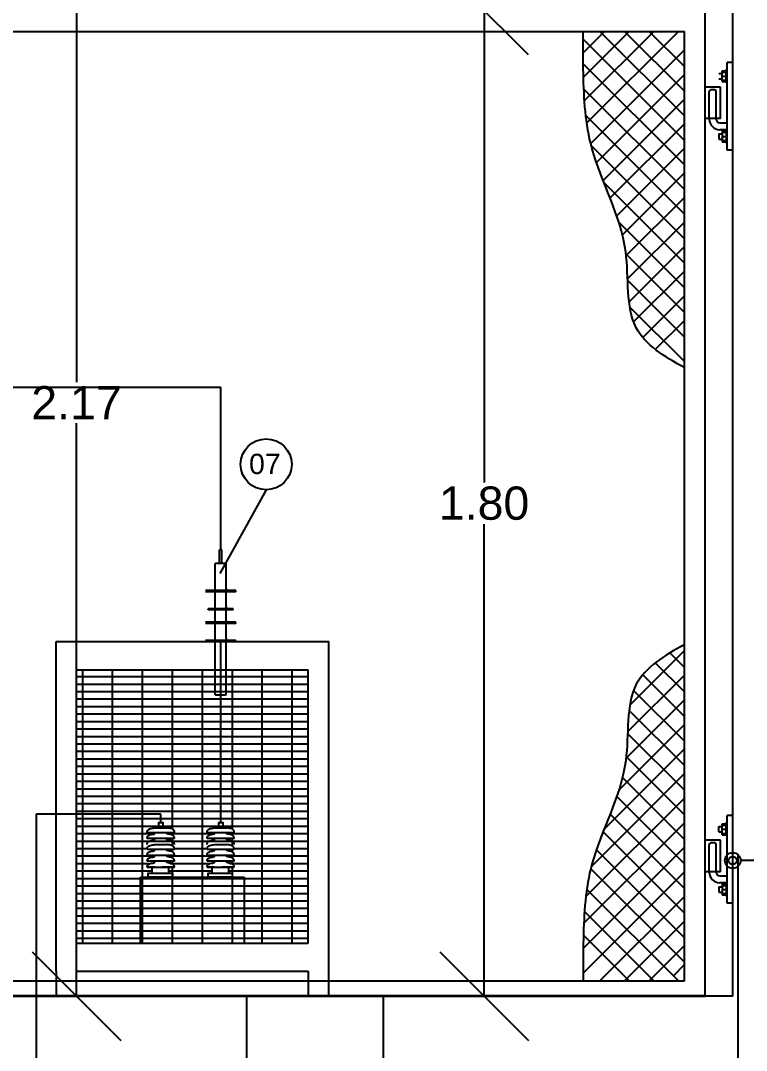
# Model space of a CAD drawing. Header units: metres. Extents: x 4188.7 to 4272.1, y 2012.8 to 2020.9.
# Drawn here: x 4218.945 to 4219.6, y 2016.065 to 2016.994 of the extents above; entities that cross this region are included whole.
import ezdxf

# ---------------------------------------------------------------- set-up
doc = ezdxf.new("R2010")
doc.units = ezdxf.units.M
for name, pattern in [('DASHDOT', [25.4, 12.7, -6.35, 0, -6.35]), ('HIDDEN', [9.525, 6.35, -3.175]), ('TRAÇO-PTO_P', [0.5, 0.25, -0.125, 0, -0.125])]:
    doc.linetypes.add(name, pattern=pattern)
for name, color, linetype in [('0E-Arquitetura', 1, 'Continuous'), ('A-FORMATOINTERNO', 22, 'Continuous'), ('A-PARED', 7, 'Continuous'), ('CONSTRUIR', 7, 'Continuous'), ('E-ALTATENSAO', 5, 'Continuous'), ('E-ATERRAMENTO', 3, 'TRAÇO-PTO_P'), ('E-CANALETA', 6, 'Continuous'), ('E-EQUIPAMENTOS', 130, 'Continuous'), ('MALHA-DE-TERRA', 7, 'Continuous'), ('Tubulaçao', 7, 'TRAÇO-PTO_P')]:
    doc.layers.add(name, color=color, linetype=linetype)
doc.styles.add('arial', font='arial.ttf')
doc.styles.get("Standard").update_dxf_attribs({"font": 'arial.ttf'})
doc.dimstyles.get("Standard").update_dxf_attribs({"dimtxt": 0.03, "dimasz": 0.08, "dimexe": 0.18, "dimexo": 0.0625, "dimgap": 0.0035, "dimtad": 0, "dimtih": 1, "dimtoh": 1, "dimdec": 4, "dimzin": 0, "dimdsep": 46, "dimtxsty": 'Standard', "dimblk": 'OBLIQUE', "dimcen": 0.05, "dimadec": 0, "dimazin": 0, "dimtfac": 1, "dimtdec": 4, "dimtofl": 0, "dimtmove": 0, "dimatfit": 3, "dimldrblk": 'OBLIQUE', "dimfxl": 1, "dimtolj": 1, "dimtzin": 0, "dimarcsym": 0})

# ---------------------------------------------------------------- blocks, each defined once
blk = doc.blocks.new('_OBLIQUE')
at = {"color": 0, "linetype": 'ByBlock'}
blk.add_line((-0.5, -0.5), (0.5, 0.5), dxfattribs=at)
blk = doc.blocks.new('*D52')
at = {"color": 0, "lineweight": -2, "transparency": 16777216}
for p, q in [((4218.99584, 2017.18472), (4218.99584, 2016.66765)), ((4219.05676, 2017.18472), (4219.17584, 2017.18472)), ((4218.99584, 2016.11346), (4218.99584, 2016.63053)), ((4219.05834, 2016.11346), (4219.17584, 2016.11346))]:
    blk.add_line(p, q, dxfattribs=at)
at = {"color": 0, "lineweight": -2, "transparency": 16777216, "xscale": 0.08, "yscale": 0.08, "zscale": 0.08}
for p, rotation in [((4218.99584, 2017.18472), 90), ((4218.99584, 2016.11346), 270)]:
    blk.add_blockref('_OBLIQUE', p, dxfattribs=dict(at, rotation=rotation))
at = {"color": 0, "transparency": 16777216, "insert": (4218.99584, 2016.64909), "char_height": 0.03, "attachment_point": 5}
blk.add_mtext('\\A1;2.17', dxfattribs=at)
blk = doc.blocks.new('*D54')
at = {"color": 0, "lineweight": -2, "transparency": 16777216}
for p, q in [((4219.50035, 2017.00306), (4219.18337, 2017.00306)), ((4219.36337, 2017.00306), (4219.36337, 2016.57708)), ((4219.36337, 2016.11346), (4219.36337, 2016.53944)), ((4219.52505, 2016.11346), (4219.18337, 2016.11346))]:
    blk.add_line(p, q, dxfattribs=at)
at = {"color": 0, "lineweight": -2, "transparency": 16777216, "xscale": 0.08, "yscale": 0.08, "zscale": 0.08}
for p, rotation in [((4219.36337, 2017.00306), 90), ((4219.36337, 2016.11346), 270)]:
    blk.add_blockref('_OBLIQUE', p, dxfattribs=dict(at, rotation=rotation))
at = {"color": 0, "transparency": 16777216, "insert": (4219.36337, 2016.55826), "char_height": 0.03, "attachment_point": 5}
blk.add_mtext('\\A1;1.80', dxfattribs=at)

msp = doc.modelspace()

# ---------------------------------------------------------------- hatches: boundary and pattern name
h = msp.add_hatch()
h.set_pattern_fill('GRATE', color=8, scale=0.008501)
h.set_pattern_definition([(0, (631.606241, 302.646026), (0, 0.006747840979), []), (90, (631.60624, 302.646026), (-0.02699136392, 2e-18), [])])
h.paths.add_polyline_path([(4219.20483, 2016.408), (4218.99584, 2016.408), (4218.99584, 2016.16147), (4219.05358, 2016.16147), (4219.05358, 2016.22098), (4219.06061, 2016.22098), (4219.06061, 2016.22461), (4219.06385, 2016.22461), (4219.06385, 2016.22984), (4219.05957, 2016.22984, -0.13387), (4219.06, 2016.23143, -0.074651), (4219.06094, 2016.2326, 0.141887), (4219.06219, 2016.23327, 0.026706), (4219.06631, 2016.23405, 0.08831), (4219.06648, 2016.2353), (4219.05957, 2016.2353, -0.13387), (4219.06, 2016.23688, -0.074651), (4219.06094, 2016.23805, 0.141887), (4219.06219, 2016.23872, 0.026706), (4219.06631, 2016.2395, 0.08831), (4219.06648, 2016.24075), (4219.05957, 2016.24075, -0.13387), (4219.06, 2016.24233, -0.074651), (4219.06094, 2016.2435, 0.141887), (4219.06219, 2016.24417, 0.026706), (4219.06631, 2016.24495, 0.08831), (4219.06648, 2016.2462), (4219.05957, 2016.2462, -0.13387), (4219.06, 2016.24778, -0.074651), (4219.06094, 2016.24895, 0.141887), (4219.06219, 2016.24962, 0.026706), (4219.06631, 2016.2504), (4219.07755, 2016.2504, 0.030562), (4219.08217, 2016.24914, -0.186618), (4219.08332, 2016.24853, -0.082352), (4219.08418, 2016.24713, -0.077967), (4219.08414, 2016.2462), (4219.07738, 2016.2462, 0.08831), (4219.07755, 2016.24495, 0.030562), (4219.08217, 2016.24369, -0.186618), (4219.08332, 2016.24308, -0.082352), (4219.08418, 2016.24168, -0.077967), (4219.08414, 2016.24075), (4219.07738, 2016.24075, 0.08831), (4219.07755, 2016.2395, 0.030562), (4219.08217, 2016.23824, -0.186618), (4219.08332, 2016.23763, -0.082352), (4219.08418, 2016.23623, -0.077967), (4219.08414, 2016.2353), (4219.07738, 2016.2353, 0.08831), (4219.07755, 2016.23405, 0.030562), (4219.08217, 2016.23279, -0.186618), (4219.08332, 2016.23218, -0.082352), (4219.08418, 2016.23078, -0.077967), (4219.08414, 2016.22984), (4219.07917, 2016.22984), (4219.07917, 2016.22461), (4219.08241, 2016.22461), (4219.08241, 2016.22098), (4219.11455, 2016.22098), (4219.11455, 2016.22461), (4219.11779, 2016.22461), (4219.11779, 2016.22984), (4219.11351, 2016.22984, -0.13387), (4219.11394, 2016.23143, -0.074651), (4219.11488, 2016.2326, 0.141887), (4219.11613, 2016.23327, 0.026706), (4219.12025, 2016.23405, 0.08831), (4219.12042, 2016.2353), (4219.11351, 2016.2353, -0.13387), (4219.11394, 2016.23688, -0.074651), (4219.11488, 2016.23805, 0.141887), (4219.11613, 2016.23872, 0.026706), (4219.12025, 2016.2395, 0.08831), (4219.12042, 2016.24075), (4219.11351, 2016.24075, -0.13387), (4219.11394, 2016.24233, -0.074651), (4219.11488, 2016.2435, 0.141887), (4219.11613, 2016.24417, 0.026706), (4219.12025, 2016.24495, 0.08831), (4219.12042, 2016.2462), (4219.11351, 2016.2462, -0.13387), (4219.11394, 2016.24778, -0.074651), (4219.11488, 2016.24895, 0.141887), (4219.11613, 2016.24962, 0.026706), (4219.12025, 2016.2504), (4219.13149, 2016.2504, 0.030562), (4219.13611, 2016.24914, -0.186618), (4219.13726, 2016.24853, -0.082352), (4219.13812, 2016.24713, -0.077967), (4219.13808, 2016.2462), (4219.13132, 2016.2462, 0.08831), (4219.13149, 2016.24495, 0.030562), (4219.13611, 2016.24369, -0.186618), (4219.13726, 2016.24308, -0.082352), (4219.13812, 2016.24168, -0.077967), (4219.13808, 2016.24075), (4219.13132, 2016.24075, 0.08831), (4219.13149, 2016.2395, 0.030562), (4219.13611, 2016.23824, -0.186618), (4219.13726, 2016.23763, -0.082352), (4219.13812, 2016.23623, -0.077967), (4219.13808, 2016.2353), (4219.13132, 2016.2353, 0.08831), (4219.13149, 2016.23405, 0.030562), (4219.13611, 2016.23279, -0.186618), (4219.13726, 2016.23218, -0.082352), (4219.13812, 2016.23078, -0.077967), (4219.13808, 2016.22984), (4219.13311, 2016.22984), (4219.13311, 2016.22461), (4219.13635, 2016.22461), (4219.13635, 2016.22098), (4219.14709, 2016.22098), (4219.14709, 2016.16147), (4219.20483, 2016.16147)])
h.paths.add_polyline_path([(4219.12405, 2016.27038), (4219.12768, 2016.27038), (4219.12768, 2016.26675), (4219.1295, 2016.26675), (4219.1295, 2016.2655), (4219.13149, 2016.2655, 0.030562), (4219.13611, 2016.26424, -0.186618), (4219.13726, 2016.26364, -0.082352), (4219.13812, 2016.26223, -0.077967), (4219.13808, 2016.2613), (4219.13132, 2016.2613, 0.08831), (4219.13149, 2016.26005, 0.030562), (4219.13611, 2016.25879, -0.186618), (4219.13726, 2016.25819, -0.082352), (4219.13812, 2016.25678, -0.077967), (4219.13808, 2016.25585), (4219.13132, 2016.25585, 0.08831), (4219.13149, 2016.2546, 0.030562), (4219.13611, 2016.25334, -0.186618), (4219.13726, 2016.25274, -0.045893), (4219.13779, 2016.25199, -0.058355), (4219.13808, 2016.25132, -0.048345), (4219.13812, 2016.25074, 0.151684), (4219.13806, 2016.25146, 0.075043), (4219.13726, 2016.25274, 0.217633), (4219.13616, 2016.25375, -0.030293), (4219.13149, 2016.2546, -0.08831), (4219.13132, 2016.25585), (4219.12042, 2016.25585, -0.08831), (4219.12025, 2016.2546, -0.026706), (4219.11613, 2016.25382, -0.106571), (4219.11522, 2016.25325, 0.176139), (4219.11428, 2016.25246, 0.105415), (4219.11365, 2016.25132, 0.048345), (4219.11362, 2016.25074, -0.120148), (4219.11365, 2016.25132, -0.058355), (4219.11394, 2016.25199, -0.074651), (4219.11488, 2016.25315, 0.141887), (4219.11613, 2016.25382, 0.026706), (4219.12025, 2016.2546, 0.08831), (4219.12042, 2016.25585), (4219.11365, 2016.25585, -0.077967), (4219.11362, 2016.25678, -0.111275), (4219.11488, 2016.2586, 0.141887), (4219.11613, 2016.25927, 0.026706), (4219.12025, 2016.26005, 0.08831), (4219.12042, 2016.2613), (4219.11365, 2016.2613, -0.077967), (4219.11362, 2016.26223, -0.111275), (4219.11488, 2016.26405, 0.141887), (4219.11613, 2016.26472, 0.026706), (4219.12025, 2016.2655), (4219.12223, 2016.2655), (4219.12223, 2016.26675), (4219.12405, 2016.26675)], flags=16)
h.paths.add_polyline_path([(4219.12405, 2016.27038), (4219.12768, 2016.27038), (4219.12768, 2016.26675), (4219.12405, 2016.26675)], flags=0)
h.paths.add_polyline_path([(4219.07374, 2016.27038), (4219.07374, 2016.26675), (4219.07556, 2016.26675), (4219.07556, 2016.2655), (4219.07755, 2016.2655, 0.030562), (4219.08217, 2016.26424, -0.186618), (4219.08332, 2016.26364, -0.082352), (4219.08418, 2016.26223, -0.077967), (4219.08414, 2016.2613), (4219.07738, 2016.2613, 0.08831), (4219.07755, 2016.26005, 0.030562), (4219.08217, 2016.25879, -0.186618), (4219.08332, 2016.25819, -0.082352), (4219.08418, 2016.25678, -0.077967), (4219.08414, 2016.25585), (4219.07738, 2016.25585, 0.08831), (4219.07755, 2016.2546, 0.030562), (4219.08217, 2016.25334, -0.186618), (4219.08332, 2016.25274, -0.045893), (4219.08385, 2016.25199, -0.058355), (4219.08414, 2016.25132, -0.048345), (4219.08418, 2016.25074, 0.151684), (4219.08412, 2016.25146, 0.075043), (4219.08332, 2016.25274, 0.217633), (4219.08222, 2016.25375, -0.030293), (4219.07755, 2016.2546, -0.08831), (4219.07738, 2016.25585), (4219.06648, 2016.25585, -0.08831), (4219.06631, 2016.2546, -0.026706), (4219.06219, 2016.25382, -0.106571), (4219.06128, 2016.25325, 0.176139), (4219.06034, 2016.25246, 0.105415), (4219.05971, 2016.25132, 0.048345), (4219.05968, 2016.25074, -0.120148), (4219.05971, 2016.25132, -0.058355), (4219.06, 2016.25199, -0.074651), (4219.06094, 2016.25315, 0.141887), (4219.06219, 2016.25382, 0.026706), (4219.06631, 2016.2546, 0.08831), (4219.06648, 2016.25585), (4219.05971, 2016.25585, -0.077967), (4219.05968, 2016.25678, -0.111275), (4219.06094, 2016.2586, 0.141887), (4219.06219, 2016.25927, 0.026706), (4219.06631, 2016.26005, 0.08831), (4219.06648, 2016.2613), (4219.05971, 2016.2613, -0.077967), (4219.05968, 2016.26223, -0.111275), (4219.06094, 2016.26405, 0.141887), (4219.06219, 2016.26472, 0.026706), (4219.06631, 2016.2655), (4219.06829, 2016.2655), (4219.06829, 2016.26675), (4219.07011, 2016.26675), (4219.07011, 2016.27038)], flags=16)
h.paths.add_polyline_path([(4219.07374, 2016.27038), (4219.07374, 2016.26675), (4219.07011, 2016.26675), (4219.07011, 2016.27038)], flags=0)
h.paths.add_polyline_path([(4219.14709, 2016.22098), (4219.13635, 2016.22098), (4219.05358, 2016.22098), (4219.05358, 2016.16147), (4219.14709, 2016.16147)], flags=17)

# ---------------------------------------------------------------- linework, layer by layer
at = {"color": 4}
for p, q in [((4219.12484, 2016.5041), (4219.12484, 2016.51638)), ((4219.12689, 2016.51638), (4219.12484, 2016.51638)), ((4219.12689, 2016.5041), (4219.12689, 2016.51638)), ((4219.13078, 2016.5041), (4219.12096, 2016.5041)), ((4219.12096, 2016.43658), (4219.12096, 2016.5041)), ((4219.13078, 2016.43658), (4219.13078, 2016.5041)), ((4219.11891, 2016.47955), (4219.11216, 2016.47955)), ((4219.13958, 2016.47853), (4219.11216, 2016.47853)), ((4219.13958, 2016.47955), (4219.11891, 2016.47955)), ((4219.13958, 2016.47853), (4219.13958, 2016.47955)), ((4219.11891, 2016.46318), (4219.11461, 2016.46318)), ((4219.11461, 2016.46216), (4219.11461, 2016.46318)), ((4219.13712, 2016.46216), (4219.11461, 2016.46216)), ((4219.13712, 2016.46318), (4219.11891, 2016.46318)), ((4219.13712, 2016.46216), (4219.13712, 2016.46318)), ((4219.11891, 2016.4509), (4219.11216, 2016.4509)), ((4219.13958, 2016.44988), (4219.11216, 2016.44988)), ((4219.13958, 2016.4509), (4219.11891, 2016.4509)), ((4219.13958, 2016.44988), (4219.13958, 2016.4509)), ((4219.11891, 2016.43453), (4219.11216, 2016.43453)), ((4219.13958, 2016.43351), (4219.11216, 2016.43351)), ((4219.13958, 2016.43453), (4219.11891, 2016.43453)), ((4219.12096, 2016.42069), (4219.12096, 2016.43351)), ((4219.13078, 2016.42069), (4219.13078, 2016.43351)), ((4219.13958, 2016.43351), (4219.13958, 2016.43453)), ((4219.12096, 2016.38546), (4219.12096, 2016.42069)), ((4219.13078, 2016.38546), (4219.13078, 2016.42069)), ((4219.12096, 2016.38546), (4219.13078, 2016.38546))]:
    msp.add_line(p, q, dxfattribs=at)
for centre, start, end in [((4219.11891, 2016.4816), 270, 0), ((4219.13282, 2016.4816), 180, 270), ((4219.11891, 2016.46523), 270, 0), ((4219.13282, 2016.46523), 180, 270), ((4219.11891, 2016.45295), 270, 0), ((4219.13282, 2016.45295), 180, 270), ((4219.11891, 2016.43658), 270, 0), ((4219.13282, 2016.43658), 180, 270)]:
    msp.add_arc(centre, 0.00205, start, end, dxfattribs=at)
at = {"layer": '0E-Arquitetura', "color": 1}
for p, q in [((4219.56285, 2016.11422), (4219.56285, 2017.00306)), ((4218.66768, 2016.98424), (4219.54403, 2016.98424)), ((4219.54403, 2016.12727), (4219.54403, 2016.98424)), ((4219.57792, 2016.93884), (4219.57792, 2016.94872)), ((4219.57792, 2016.94872), (4219.58162, 2016.94872)), ((4219.57792, 2016.94748), (4219.58162, 2016.94748)), ((4219.58162, 2016.94985), (4219.58261, 2016.94985)), ((4219.58162, 2016.9377), (4219.58162, 2016.94985)), ((4219.58755, 2016.95613), (4219.58261, 2016.95613)), ((4219.58261, 2016.87708), (4219.58261, 2016.95613)), ((4219.5752, 2016.94625), (4219.57792, 2016.94625)), ((4219.5752, 2016.94131), (4219.57792, 2016.94131)), ((4219.57792, 2016.94378), (4219.58162, 2016.94378)), ((4219.57792, 2016.94007), (4219.58162, 2016.94007)), ((4219.57792, 2016.93884), (4219.58162, 2016.93884)), ((4219.56646, 2016.90492), (4219.56646, 2016.92994)), ((4219.57125, 2016.93142), (4219.56794, 2016.93142)), ((4219.57273, 2016.90492), (4219.57273, 2016.92994)), ((4219.58162, 2016.9377), (4219.58261, 2016.9377)), ((4219.57587, 2016.90178), (4219.58261, 2016.90178)), ((4219.5752, 2016.8919), (4219.57792, 2016.8919)), ((4219.5752, 2016.8919), (4219.5752, 2016.88696)), ((4219.58261, 2016.89551), (4219.57587, 2016.89551)), ((4219.57792, 2016.89437), (4219.58162, 2016.89437)), ((4219.57792, 2016.89437), (4219.57792, 2016.88449)), ((4219.57792, 2016.89314), (4219.58162, 2016.89314)), ((4219.58162, 2016.89551), (4219.58261, 2016.89551)), ((4219.58162, 2016.89551), (4219.58162, 2016.88335)), ((4219.5752, 2016.88696), (4219.57792, 2016.88696)), ((4219.57792, 2016.88943), (4219.58162, 2016.88943)), ((4219.57792, 2016.88573), (4219.58162, 2016.88573)), ((4219.57792, 2016.88449), (4219.58162, 2016.88449)), ((4219.58162, 2016.88335), (4219.58261, 2016.88335)), ((4219.58755, 2016.87708), (4219.58261, 2016.87708)), ((4219.57792, 2016.26908), (4219.58162, 2016.26908)), ((4219.57792, 2016.2592), (4219.57792, 2016.26908)), ((4219.58162, 2016.27022), (4219.58261, 2016.27022)), ((4219.58162, 2016.25807), (4219.58162, 2016.27022)), ((4219.58261, 2016.19745), (4219.58261, 2016.27649)), ((4219.58755, 2016.27649), (4219.58261, 2016.27649)), ((4219.5752, 2016.26661), (4219.57792, 2016.26661)), ((4219.5752, 2016.26167), (4219.5752, 2016.26661)), ((4219.5752, 2016.26167), (4219.57792, 2016.26167)), ((4219.57792, 2016.26785), (4219.58162, 2016.26785)), ((4219.57792, 2016.26414), (4219.58162, 2016.26414)), ((4219.57792, 2016.26044), (4219.58162, 2016.26044)), ((4219.56646, 2016.22529), (4219.56646, 2016.25031)), ((4219.57125, 2016.25179), (4219.56794, 2016.25179)), ((4219.57273, 2016.22529), (4219.57273, 2016.25031)), ((4219.57792, 2016.2592), (4219.58162, 2016.2592)), ((4219.58162, 2016.25807), (4219.58261, 2016.25807)), ((4219.57587, 2016.22215), (4219.58261, 2016.22215)), ((4219.58261, 2016.21587), (4219.57587, 2016.21587)), ((4219.57792, 2016.21474), (4219.57792, 2016.20486)), ((4219.57792, 2016.21474), (4219.58162, 2016.21474)), ((4219.57792, 2016.2135), (4219.58162, 2016.2135)), ((4219.58162, 2016.21587), (4219.58162, 2016.20372)), ((4219.58162, 2016.21587), (4219.58261, 2016.21587)), ((4219.5752, 2016.21227), (4219.5752, 2016.20733)), ((4219.5752, 2016.21227), (4219.57792, 2016.21227)), ((4219.5752, 2016.20733), (4219.57792, 2016.20733)), ((4219.57792, 2016.2098), (4219.58162, 2016.2098)), ((4219.57792, 2016.20609), (4219.58162, 2016.20609)), ((4219.57792, 2016.20486), (4219.58162, 2016.20486)), ((4219.58162, 2016.20372), (4219.58261, 2016.20372)), ((4219.58755, 2016.19745), (4219.58261, 2016.19745)), ((4218.66768, 2016.12727), (4219.54403, 2016.12727)), ((4218.64886, 2016.11422), (4219.56285, 2016.11422)), ((4218.64886, 2016.11346), (4219.56285, 2016.11346))]:
    msp.add_line(p, q, dxfattribs=at)
at = {"layer": '0E-Arquitetura'}
for p, q in [((4219.47208, 2016.98424), (4219.45271, 2016.96487)), ((4219.45274, 2016.97714), (4219.54403, 2016.88585)), ((4219.49426, 2016.98424), (4219.45297, 2016.94295)), ((4219.51645, 2016.98424), (4219.45392, 2016.92171)), ((4219.53863, 2016.98424), (4219.45601, 2016.90162)), ((4219.46782, 2016.98424), (4219.54403, 2016.90803)), ((4219.49, 2016.98424), (4219.54403, 2016.93021)), ((4219.51219, 2016.98424), (4219.54403, 2016.9524)), ((4219.54403, 2016.96745), (4219.45954, 2016.88297)), ((4219.45276, 2016.95493), (4219.54403, 2016.86366)), ((4219.54403, 2016.94527), (4219.46461, 2016.86585)), ((4219.45333, 2016.93217), (4219.54403, 2016.84148)), ((4219.54403, 2016.92309), (4219.47065, 2016.84971)), ((4219.45516, 2016.90816), (4219.54403, 2016.8193)), ((4219.54403, 2016.9009), (4219.47699, 2016.83387)), ((4219.45999, 2016.88115), (4219.54403, 2016.79711)), ((4219.54403, 2016.87872), (4219.48305, 2016.81774)), ((4219.54403, 2016.85654), (4219.48818, 2016.80069)), ((4219.47157, 2016.84739), (4219.54403, 2016.77493)), ((4219.54403, 2016.83435), (4219.49153, 2016.78186)), ((4219.48504, 2016.81173), (4219.54403, 2016.75275)), ((4219.54403, 2016.81217), (4219.49279, 2016.76093)), ((4219.54403, 2016.78998), (4219.49414, 2016.7401)), ((4219.49138, 2016.78321), (4219.54403, 2016.73056)), ((4219.54403, 2016.7678), (4219.49822, 2016.722)), ((4219.49284, 2016.75957), (4219.54403, 2016.70838)), ((4219.54403, 2016.74562), (4219.50641, 2016.708)), ((4219.49479, 2016.73543), (4219.54403, 2016.6862)), ((4219.54403, 2016.72343), (4219.51778, 2016.69719)), ((4219.49479, 2016.37608), (4219.54403, 2016.42532)), ((4219.54403, 2016.41026), (4219.53099, 2016.42329)), ((4219.54403, 2016.38808), (4219.51778, 2016.41432)), ((4219.49284, 2016.35194), (4219.54403, 2016.40313)), ((4219.54403, 2016.36589), (4219.50641, 2016.40351)), ((4219.54403, 2016.34371), (4219.49822, 2016.38951)), ((4219.49138, 2016.3283), (4219.54403, 2016.38095)), ((4219.54403, 2016.32153), (4219.49414, 2016.37141)), ((4219.48504, 2016.29978), (4219.54403, 2016.35877)), ((4219.54403, 2016.29934), (4219.49279, 2016.35058)), ((4219.47157, 2016.26413), (4219.54403, 2016.33658)), ((4219.54403, 2016.27716), (4219.49153, 2016.32966)), ((4219.45999, 2016.23036), (4219.54403, 2016.3144)), ((4219.54403, 2016.25498), (4219.48818, 2016.31083)), ((4219.45516, 2016.20335), (4219.54403, 2016.29222)), ((4219.54403, 2016.23279), (4219.48305, 2016.29377)), ((4219.45333, 2016.17934), (4219.54403, 2016.27003)), ((4219.54403, 2016.21061), (4219.47699, 2016.27765)), ((4219.54403, 2016.18843), (4219.47065, 2016.26181)), ((4219.45276, 2016.15659), (4219.54403, 2016.24785)), ((4219.54403, 2016.16624), (4219.46461, 2016.24566)), ((4219.45274, 2016.13438), (4219.54403, 2016.22566)), ((4219.54403, 2016.14406), (4219.45954, 2016.22855)), ((4219.53863, 2016.12727), (4219.45601, 2016.2099)), ((4219.46782, 2016.12727), (4219.54403, 2016.20348)), ((4219.51645, 2016.12727), (4219.45392, 2016.1898)), ((4219.49, 2016.12727), (4219.54403, 2016.1813)), ((4219.49426, 2016.12727), (4219.45297, 2016.16857)), ((4219.51219, 2016.12727), (4219.54403, 2016.15911)), ((4219.53437, 2016.13228), (4219.54403, 2016.14194))]:
    msp.add_line(p, q, dxfattribs=at)
at = {"layer": '0E-Arquitetura', "color": 252, "linetype": 'HIDDEN', "ltscale": 0.03}
for p, q in [((4219.57644, 2016.93389), (4219.56285, 2016.93389)), ((4219.57644, 2016.90549), (4219.57644, 2016.93389)), ((4219.57644, 2016.90549), (4219.56285, 2016.90549)), ((4219.57644, 2016.25426), (4219.56285, 2016.25426)), ((4219.57644, 2016.22585), (4219.57644, 2016.25426)), ((4219.57644, 2016.22585), (4219.56285, 2016.22585))]:
    msp.add_line(p, q, dxfattribs=at)
at = {"layer": '0E-Arquitetura', "color": 1}
for centre, radius, start, end in [((4219.56794, 2016.92994), 0.00148, 90, 180), ((4219.57125, 2016.92994), 0.00148, 0, 90), ((4219.57587, 2016.90492), 0.00941, 180, 270), ((4219.57587, 2016.90492), 0.00314, 180, 270), ((4219.56794, 2016.25031), 0.00148, 90, 180), ((4219.57125, 2016.25031), 0.00148, 0, 90), ((4219.57587, 2016.22529), 0.00941, 180, 270), ((4219.57587, 2016.22529), 0.00314, 180, 270)]:
    msp.add_arc(centre, radius, start, end, dxfattribs=at)
at = {"layer": '0E-Arquitetura'}
for points in [[(4219.54403, 2016.68084), (4219.5258, 2016.69067), (4219.48791, 2016.71394), (4219.49917, 2016.79886), (4219.45687, 2016.86708), (4219.45256, 2016.93631), (4219.45268, 2016.97148), (4219.45279, 2016.98424)], [(4219.54403, 2016.43068), (4219.5258, 2016.42084), (4219.48791, 2016.39758), (4219.49917, 2016.31265), (4219.45687, 2016.24443), (4219.45256, 2016.1752), (4219.45268, 2016.14003), (4219.45279, 2016.12727)]]:
    msp.add_open_spline(points, degree=3, knots=[0.0171593, 0.0171593, 0.0171593, 0.0171593, 0.1322457, 0.2728231, 0.4722263, 0.6083914, 0.6860233, 0.6860233, 0.6860233, 0.6860233], dxfattribs=at)
at = {"layer": 'A-FORMATOINTERNO', "ltscale": 10}
for radius in [0.00706, 0.00371]:
    msp.add_circle((4219.58755, 2016.23592), radius, dxfattribs=at)
at = {"layer": 'A-PARED'}
for p, q in [((4219.58755, 2016.11346), (4219.58755, 2017.29917)), ((4219.5713, 2016.11346), (4218.62416, 2016.11346)), ((4219.58755, 2016.11346), (4219.5713, 2016.11346))]:
    msp.add_line(p, q, dxfattribs=at)
at = {"layer": 'CONSTRUIR', "ltscale": 10}
msp.add_line((4219.16688, 2016.57049), (4219.12519, 2016.4951), dxfattribs=at)
at = {"layer": 'E-ALTATENSAO'}
for p, q in [((4218.824, 2016.66316), (4219.12587, 2016.66316)), ((4219.12587, 2016.51638), (4219.12587, 2016.66316)), ((4219.12587, 2016.27038), (4219.12587, 2016.43351)), ((4219.07193, 2016.27038), (4219.07193, 2016.27788))]:
    msp.add_line(p, q, dxfattribs=at)
at = {"layer": 'E-ATERRAMENTO'}
for p, q in [((4219.07193, 2016.27788), (4218.95955, 2016.27788)), ((4218.95955, 2016.27788), (4218.95955, 2016.04837))]:
    msp.add_line(p, q, dxfattribs=at)
at = {"layer": 'E-CANALETA'}
msp.add_circle((4219.16688, 2016.59349), 0.023, dxfattribs=at)
at = {"layer": 'E-EQUIPAMENTOS'}
for p, q in [((4218.9774, 2016.13597), (4218.9774, 2016.43351)), ((4218.9774, 2016.43351), (4219.22327, 2016.43351)), ((4219.22327, 2016.13597), (4219.22327, 2016.43351)), ((4218.99584, 2016.16147), (4218.99584, 2016.408)), ((4218.99584, 2016.408), (4219.20483, 2016.408)), ((4219.20483, 2016.16147), (4219.20483, 2016.408)), ((4218.99584, 2016.16147), (4219.20483, 2016.16147)), ((4218.99584, 2016.13597), (4219.20483, 2016.13597)), ((4219.20483, 2016.13597), (4219.20483, 2016.11346)), ((4219.22327, 2016.11346), (4219.22327, 2016.13597))]:
    msp.add_line(p, q, dxfattribs=at)
at = {"layer": 'E-EQUIPAMENTOS', "color": 1}
for p, q in [((4219.05971, 2016.2613), (4219.08414, 2016.2613)), ((4219.05971, 2016.2613), (4219.08414, 2016.2613)), ((4219.06631, 2016.2655), (4219.07755, 2016.2655)), ((4219.11365, 2016.2613), (4219.13808, 2016.2613)), ((4219.11365, 2016.2613), (4219.13808, 2016.2613)), ((4219.12025, 2016.2655), (4219.13149, 2016.2655)), ((4219.08414, 2016.25585), (4219.05971, 2016.25585)), ((4219.06631, 2016.2504), (4219.07755, 2016.2504)), ((4219.13808, 2016.25585), (4219.11365, 2016.25585)), ((4219.12025, 2016.2504), (4219.13149, 2016.2504)), ((4219.05971, 2016.2462), (4219.08414, 2016.2462)), ((4219.11365, 2016.2462), (4219.13808, 2016.2462)), ((4219.05971, 2016.24075), (4219.08414, 2016.24075)), ((4219.08414, 2016.2353), (4219.05971, 2016.2353)), ((4219.11365, 2016.24075), (4219.13808, 2016.24075)), ((4219.13808, 2016.2353), (4219.11365, 2016.2353)), ((4219.06595, 2016.22984), (4219.05966, 2016.22984)), ((4219.05966, 2016.22984), (4219.08409, 2016.22984)), ((4219.08409, 2016.22984), (4219.07322, 2016.22984)), ((4219.11989, 2016.22984), (4219.1136, 2016.22984)), ((4219.1136, 2016.22984), (4219.13803, 2016.22984)), ((4219.13803, 2016.22984), (4219.12716, 2016.22984)), ((4219.05358, 2016.16147), (4219.05358, 2016.22098)), ((4219.05358, 2016.22098), (4219.14709, 2016.22098)), ((4219.14709, 2016.22098), (4219.14709, 2016.16147))]:
    msp.add_line(p, q, dxfattribs=at)
for points in [[(4219.07011, 2016.26675), (4219.07011, 2016.27038), (4219.07374, 2016.27038), (4219.07374, 2016.26675)], [(4219.07011, 2016.26675), (4219.07011, 2016.27038), (4219.07374, 2016.27038), (4219.07374, 2016.26675)], [(4219.12405, 2016.26675), (4219.12405, 2016.27038), (4219.12768, 2016.27038), (4219.12768, 2016.26675)], [(4219.12405, 2016.26675), (4219.12405, 2016.27038), (4219.12768, 2016.27038), (4219.12768, 2016.26675)], [(4219.06829, 2016.26675), (4219.06829, 2016.2655), (4219.07556, 2016.2655), (4219.07556, 2016.26675)], [(4219.12223, 2016.26675), (4219.12223, 2016.2655), (4219.1295, 2016.2655), (4219.1295, 2016.26675)]]:
    msp.add_lwpolyline(points, close=True, dxfattribs=at)
for points in [[(4219.05971, 2016.2613, -0.047226), (4219.05966, 2016.26186, -0.074248), (4219.05971, 2016.26222, -0.058355), (4219.06, 2016.26289, -0.045893), (4219.06054, 2016.26364, -0.12767), (4219.06128, 2016.26415, 0.106571), (4219.06219, 2016.26472, 0.026706), (4219.06631, 2016.2655, 0.08831)], [(4219.05971, 2016.25585, -0.047226), (4219.05966, 2016.25641, -0.074248), (4219.05971, 2016.25677, -0.058355), (4219.06, 2016.25744, -0.045893), (4219.06054, 2016.25819, -0.12767), (4219.06128, 2016.2587, 0.106571), (4219.06219, 2016.25927, 0.026706), (4219.06631, 2016.26005, 0.08831), (4219.06648, 2016.2613)], [(4219.08414, 2016.25585, 0.047226), (4219.0842, 2016.25641, 0.074248), (4219.08414, 2016.25677, 0.058355), (4219.08385, 2016.25744, 0.045893), (4219.08332, 2016.25819, 0.12767), (4219.08257, 2016.2587, -0.106571), (4219.08166, 2016.25927, -0.026706), (4219.07755, 2016.26005, -0.08831), (4219.07738, 2016.2613)], [(4219.08414, 2016.2613, 0.047226), (4219.0842, 2016.26186, 0.074248), (4219.08414, 2016.26222, 0.058355), (4219.08385, 2016.26289, 0.045893), (4219.08332, 2016.26364, 0.12767), (4219.08257, 2016.26415, -0.106571), (4219.08166, 2016.26472, -0.026706), (4219.07755, 2016.2655, -0.08831)], [(4219.11365, 2016.2613, -0.047226), (4219.1136, 2016.26186, -0.074248), (4219.11365, 2016.26222, -0.058355), (4219.11394, 2016.26289, -0.045893), (4219.11448, 2016.26364, -0.12767), (4219.11522, 2016.26415, 0.106571), (4219.11613, 2016.26472, 0.026706), (4219.12025, 2016.2655, 0.08831)], [(4219.11365, 2016.25585, -0.047226), (4219.1136, 2016.25641, -0.074248), (4219.11365, 2016.25677, -0.058355), (4219.11394, 2016.25744, -0.045893), (4219.11448, 2016.25819, -0.12767), (4219.11522, 2016.2587, 0.106571), (4219.11613, 2016.25927, 0.026706), (4219.12025, 2016.26005, 0.08831), (4219.12042, 2016.2613)], [(4219.13808, 2016.25585, 0.047226), (4219.13814, 2016.25641, 0.074248), (4219.13808, 2016.25677, 0.058355), (4219.13779, 2016.25744, 0.045893), (4219.13726, 2016.25819, 0.12767), (4219.13651, 2016.2587, -0.106571), (4219.1356, 2016.25927, -0.026706), (4219.13149, 2016.26005, -0.08831), (4219.13132, 2016.2613)], [(4219.13808, 2016.2613, 0.047226), (4219.13814, 2016.26186, 0.074248), (4219.13808, 2016.26222, 0.058355), (4219.13779, 2016.26289, 0.045893), (4219.13726, 2016.26364, 0.12767), (4219.13651, 2016.26415, -0.106571), (4219.1356, 2016.26472, -0.026706), (4219.13149, 2016.2655, -0.08831)], [(4219.05971, 2016.2504, -0.047226), (4219.05966, 2016.25096, -0.074248), (4219.05971, 2016.25132, -0.058355), (4219.06, 2016.25199, -0.045893), (4219.06054, 2016.25274, -0.12767), (4219.06128, 2016.25325, 0.106571), (4219.06219, 2016.25382, 0.026706), (4219.06631, 2016.2546, 0.08831), (4219.06648, 2016.25585)], [(4219.05971, 2016.2462, -0.047226), (4219.05966, 2016.24676, -0.074248), (4219.05971, 2016.24712, -0.058355), (4219.06, 2016.24778, -0.045893), (4219.06054, 2016.24853, -0.12767), (4219.06128, 2016.24904, 0.106571), (4219.06219, 2016.24962, 0.026706), (4219.06631, 2016.2504, 0.08831)], [(4219.08414, 2016.2504, 0.047226), (4219.0842, 2016.25096, 0.074248), (4219.08414, 2016.25132, 0.058355), (4219.08385, 2016.25199, 0.045893), (4219.08332, 2016.25274, 0.12767), (4219.08257, 2016.25325, -0.106571), (4219.08166, 2016.25382, -0.026706), (4219.07755, 2016.2546, -0.08831), (4219.07738, 2016.25585)], [(4219.08414, 2016.2462, 0.047226), (4219.0842, 2016.24676, 0.074248), (4219.08414, 2016.24712, 0.058355), (4219.08385, 2016.24778, 0.045893), (4219.08332, 2016.24853, 0.12767), (4219.08257, 2016.24904, -0.106571), (4219.08166, 2016.24962, -0.026706), (4219.07755, 2016.2504, -0.08831)], [(4219.11365, 2016.2504, -0.047226), (4219.1136, 2016.25096, -0.074248), (4219.11365, 2016.25132, -0.058355), (4219.11394, 2016.25199, -0.045893), (4219.11448, 2016.25274, -0.12767), (4219.11522, 2016.25325, 0.106571), (4219.11613, 2016.25382, 0.026706), (4219.12025, 2016.2546, 0.08831), (4219.12042, 2016.25585)], [(4219.11365, 2016.2462, -0.047226), (4219.1136, 2016.24676, -0.074248), (4219.11365, 2016.24712, -0.058355), (4219.11394, 2016.24778, -0.045893), (4219.11448, 2016.24853, -0.12767), (4219.11522, 2016.24904, 0.106571), (4219.11613, 2016.24962, 0.026706), (4219.12025, 2016.2504, 0.08831)], [(4219.13808, 2016.2504, 0.047226), (4219.13814, 2016.25096, 0.074248), (4219.13808, 2016.25132, 0.058355), (4219.13779, 2016.25199, 0.045893), (4219.13726, 2016.25274, 0.12767), (4219.13651, 2016.25325, -0.106571), (4219.1356, 2016.25382, -0.026706), (4219.13149, 2016.2546, -0.08831), (4219.13132, 2016.25585)], [(4219.13808, 2016.2462, 0.047226), (4219.13814, 2016.24676, 0.074248), (4219.13808, 2016.24712, 0.058355), (4219.13779, 2016.24778, 0.045893), (4219.13726, 2016.24853, 0.12767), (4219.13651, 2016.24904, -0.106571), (4219.1356, 2016.24962, -0.026706), (4219.13149, 2016.2504, -0.08831)], [(4219.05971, 2016.24075, -0.047226), (4219.05966, 2016.24131, -0.074248), (4219.05971, 2016.24167, -0.058355), (4219.06, 2016.24233, -0.045893), (4219.06054, 2016.24308, -0.12767), (4219.06128, 2016.24359, 0.106571), (4219.06219, 2016.24417, 0.026706), (4219.06631, 2016.24495, 0.08831), (4219.06648, 2016.2462)], [(4219.08414, 2016.24075, 0.047226), (4219.0842, 2016.24131, 0.074248), (4219.08414, 2016.24167, 0.058355), (4219.08385, 2016.24233, 0.045893), (4219.08332, 2016.24308, 0.12767), (4219.08257, 2016.24359, -0.106571), (4219.08166, 2016.24417, -0.026706), (4219.07755, 2016.24495, -0.08831), (4219.07738, 2016.2462)], [(4219.11365, 2016.24075, -0.047226), (4219.1136, 2016.24131, -0.074248), (4219.11365, 2016.24167, -0.058355), (4219.11394, 2016.24233, -0.045893), (4219.11448, 2016.24308, -0.12767), (4219.11522, 2016.24359, 0.106571), (4219.11613, 2016.24417, 0.026706), (4219.12025, 2016.24495, 0.08831), (4219.12042, 2016.2462)], [(4219.13808, 2016.24075, 0.047226), (4219.13814, 2016.24131, 0.074248), (4219.13808, 2016.24167, 0.058355), (4219.13779, 2016.24233, 0.045893), (4219.13726, 2016.24308, 0.12767), (4219.13651, 2016.24359, -0.106571), (4219.1356, 2016.24417, -0.026706), (4219.13149, 2016.24495, -0.08831), (4219.13132, 2016.2462)], [(4219.05971, 2016.2353, -0.047226), (4219.05966, 2016.23586, -0.074248), (4219.05971, 2016.23622, -0.058355), (4219.06, 2016.23688, -0.045893), (4219.06054, 2016.23763, -0.12767), (4219.06128, 2016.23814, 0.106571), (4219.06219, 2016.23872, 0.026706), (4219.06631, 2016.2395, 0.08831), (4219.06648, 2016.24075)], [(4219.05971, 2016.22984, -0.047226), (4219.05966, 2016.23041, -0.074248), (4219.05971, 2016.23077, -0.058355), (4219.06, 2016.23143, -0.045893), (4219.06054, 2016.23218, -0.12767), (4219.06128, 2016.23269, 0.106571), (4219.06219, 2016.23327, 0.026706), (4219.06631, 2016.23405, 0.08831), (4219.06648, 2016.2353)], [(4219.08414, 2016.2353, 0.047226), (4219.0842, 2016.23586, 0.074248), (4219.08414, 2016.23622, 0.058355), (4219.08385, 2016.23688, 0.045893), (4219.08332, 2016.23763, 0.12767), (4219.08257, 2016.23814, -0.106571), (4219.08166, 2016.23872, -0.026706), (4219.07755, 2016.2395, -0.08831), (4219.07738, 2016.24075)], [(4219.08414, 2016.22984, 0.047226), (4219.0842, 2016.23041, 0.074248), (4219.08414, 2016.23077, 0.058355), (4219.08385, 2016.23143, 0.045893), (4219.08332, 2016.23218, 0.12767), (4219.08257, 2016.23269, -0.106571), (4219.08166, 2016.23327, -0.026706), (4219.07755, 2016.23405, -0.08831), (4219.07738, 2016.2353)], [(4219.11365, 2016.2353, -0.047226), (4219.1136, 2016.23586, -0.074248), (4219.11365, 2016.23622, -0.058355), (4219.11394, 2016.23688, -0.045893), (4219.11448, 2016.23763, -0.12767), (4219.11522, 2016.23814, 0.106571), (4219.11613, 2016.23872, 0.026706), (4219.12025, 2016.2395, 0.08831), (4219.12042, 2016.24075)], [(4219.11365, 2016.22984, -0.047226), (4219.1136, 2016.23041, -0.074248), (4219.11365, 2016.23077, -0.058355), (4219.11394, 2016.23143, -0.045893), (4219.11448, 2016.23218, -0.12767), (4219.11522, 2016.23269, 0.106571), (4219.11613, 2016.23327, 0.026706), (4219.12025, 2016.23405, 0.08831), (4219.12042, 2016.2353)], [(4219.13808, 2016.2353, 0.047226), (4219.13814, 2016.23586, 0.074248), (4219.13808, 2016.23622, 0.058355), (4219.13779, 2016.23688, 0.045893), (4219.13726, 2016.23763, 0.12767), (4219.13651, 2016.23814, -0.106571), (4219.1356, 2016.23872, -0.026706), (4219.13149, 2016.2395, -0.08831), (4219.13132, 2016.24075)], [(4219.13808, 2016.22984, 0.047226), (4219.13814, 2016.23041, 0.074248), (4219.13808, 2016.23077, 0.058355), (4219.13779, 2016.23143, 0.045893), (4219.13726, 2016.23218, 0.12767), (4219.13651, 2016.23269, -0.106571), (4219.1356, 2016.23327, -0.026706), (4219.13149, 2016.23405, -0.08831), (4219.13132, 2016.2353)]]:
    msp.add_lwpolyline(points, format="xyb", dxfattribs=at)
for points in [[(4219.07322, 2016.22098), (4219.06061, 2016.22098), (4219.06061, 2016.22461), (4219.07322, 2016.22461)], [(4219.06595, 2016.22971), (4219.06385, 2016.22971), (4219.06385, 2016.22461), (4219.07322, 2016.22461)], [(4219.07322, 2016.22461), (4219.07917, 2016.22461), (4219.07917, 2016.22971), (4219.07322, 2016.22971)], [(4219.07322, 2016.22461), (4219.08241, 2016.22461), (4219.08241, 2016.22098), (4219.07322, 2016.22098)], [(4219.12716, 2016.22098), (4219.11455, 2016.22098), (4219.11455, 2016.22461), (4219.12716, 2016.22461)], [(4219.11989, 2016.22971), (4219.11779, 2016.22971), (4219.11779, 2016.22461), (4219.12716, 2016.22461)], [(4219.12716, 2016.22461), (4219.13311, 2016.22461), (4219.13311, 2016.22971), (4219.12716, 2016.22971)], [(4219.12716, 2016.22461), (4219.13635, 2016.22461), (4219.13635, 2016.22098), (4219.12716, 2016.22098)]]:
    msp.add_lwpolyline(points, dxfattribs=at)
at = {"layer": 'E-EQUIPAMENTOS'}
msp.add_lwpolyline([(4218.9774, 2016.13597), (4218.9774, 2016.11346), (4218.99584, 2016.11346), (4218.99584, 2016.13597)], dxfattribs=at)
at = {"layer": 'MALHA-DE-TERRA', "color": 1, "linetype": 'DASHDOT', "ltscale": 0.5}
msp.add_line((4219.5922, 2016.24123), (4219.59227, 2016.04859), dxfattribs=at)
at = {"layer": 'MALHA-DE-TERRA', "color": 1, "linetype": 'DASHDOT', "ltscale": 10}
msp.add_line((4219.6546, 2016.23592), (4219.59461, 2016.23592), dxfattribs=at)
at = {"layer": 'Tubulaçao', "color": 1}
msp.add_lwpolyline([(4219.21083, 2015.99036), (4219.27258, 2015.99036), (4219.27258, 2016.11388), (4219.14907, 2016.11388), (4219.14907, 2015.99036), (4219.20292, 2015.99036)], dxfattribs=at)

# ---------------------------------------------------------------- texts
at = {"color": 7, "style": 'arial'}
msp.add_text('07', height=0.018351, dxfattribs=at).set_placement((4219.15143, 2016.58467))

# ---------------------------------------------------------------- dimensions: what is measured, and where the dimension line sits
for base, p1, p2, text, picture, middle in [((4218.99584, 2016.11346), (4218.99426, 2017.18472), (4218.99584, 2016.11346), '2.17', '*D52', (4218.99584, 2016.64909)), ((4219.36337, 2016.11346), (4219.56285, 2017.00306), (4219.58755, 2016.11346), '1.80', '*D54', (4219.36337, 2016.55826))]:
    dim = msp.add_linear_dim(base=base, p1=p1, p2=p2, angle=90, text=text, dimstyle='Standard')
    dim.commit()
    dim.dimension.update_dxf_attribs({"geometry": picture, "text_midpoint": middle})

doc.saveas('drawing.dxf')
